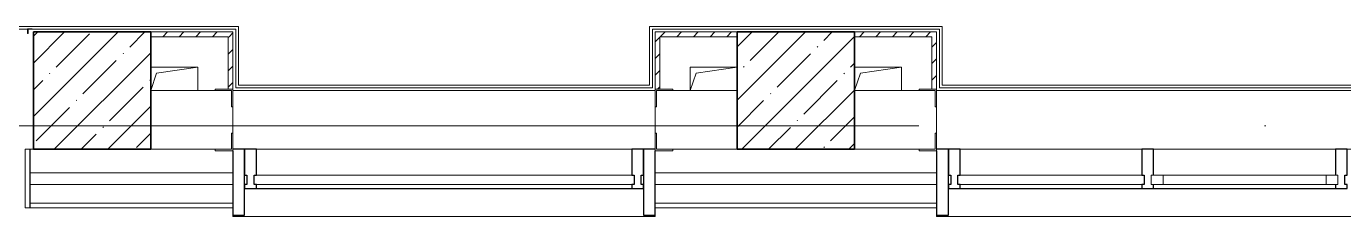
# Model space of a CAD drawing. Header units: millimetres. Extents: x 5993 to 95364, y 94667 to 143522.
# Drawn here: x 44943 to 45400.1, y 113918.9 to 113984.9 of the extents above; entities that cross this region are included whole.
import ezdxf

# ---------------------------------------------------------------- set-up
doc = ezdxf.new("R2010")
doc.units = ezdxf.units.MM
doc.linetypes.add('50_200_ШТРИХ_1Т_ш5_п1_п1_', pattern=[1400, 1000, -200, 0, -200])
doc.linetypes.add('Штрих короткий', pattern=[300, 150, -150])
for name, color, linetype, lineweight in [('0-2', 7, 'Continuous', 9), ('S-GRID-____-OTLN-1', 7, '50_200_ШТРИХ_1Т_ш5_п1_п1_', 9), ('Импосты витража', 7, 'Continuous', 9), ('Импосты витража-1', 7, 'Continuous', 25), ('Каркас_Импост', 7, 'Continuous', 13), ('Каркас_Импост-1', 7, 'Continuous', 9), ('Несущие колонны', 7, 'Continuous', 9), ('Несущие колонны-1', 7, 'Continuous', 35), ('Обобщенные модели', 7, 'Continuous', 9), ('Общие ребра', 7, 'Continuous', 9), ('Окна', 7, 'Continuous', 9), ('Остекление-1', 7, 'Continuous', 9), ('Перемычка-1', 7, 'Штрих короткий', 9), ('Стены', 7, 'Continuous', 9), ('Стены-1', 7, 'Continuous', 13)]:
    doc.layers.add(name, color=color, linetype=linetype, lineweight=lineweight)
doc.layers.add('Штриховка разреза-4', color=7, linetype='Continuous', lineweight=5, true_color=0x0080ff)

# ---------------------------------------------------------------- blocks, each defined once
blk = doc.blocks.new('BSC_Колонна _Прямоугольная - 500х500-V72-АИ2_01_План напольных покрытий и плинтусов 1го этажа _Часть 2_')
at = {"layer": 'Несущие колонны'}
h = blk.add_hatch(dxfattribs=at)
h.set_pattern_fill('FP_82', color=256, style=0, pattern_type=2)
h.set_pattern_definition([(45, (-43950, -150), (-114.04925, 114.04925), []), (45, (-43835.95, -150), (-114.04925, 114.04925), [201.613, -40.323, 3.353, -36.97])])
h.paths.add_polyline_path([(-250, -250), (250, -250), (250, 250), (-250, 250), (-250, 200.1)], flags=0)
at = {"layer": 'Несущие колонны-1'}
for p, q in [((250, 250), (-250, 250)), ((-250, 250), (-250, -250)), ((250, -250), (250, 250)), ((-250, -250), (250, -250))]:
    blk.add_line(p, q, dxfattribs=at)
blk = doc.blocks.new('BSC_Колонна _Прямоугольная - 500х500-V94-АИ2_01_План напольных покрытий и плинтусов 1го этажа _Часть 2_')
at = {"layer": 'Несущие колонны'}
h = blk.add_hatch(dxfattribs=at)
h.set_pattern_fill('FP_113', color=256, style=0, pattern_type=2)
h.set_pattern_definition([(45, (-40950, -150), (-114.04925, 114.04925), []), (45, (-40835.95, -150), (-114.04925, 114.04925), [201.613, -40.323, 3.353, -36.97])])
h.paths.add_polyline_path([(-250, -250), (250, -250), (250, 250), (-250, 250), (-250, 200.1)], flags=0)
at = {"layer": 'Несущие колонны-1'}
for p, q in [((250, 250), (-250, 250)), ((-250, 250), (-250, -250)), ((250, -250), (250, 250)), ((-250, -250), (250, -250))]:
    blk.add_line(p, q, dxfattribs=at)
blk = doc.blocks.new('Проем_Дверь_Прямоугольный - 1800х2700h_оконные проемы-25805030-АИ2_01_План напольных покрытий и плинтусов 1го этажа _Часть 2_')
at = {"layer": 'Перемычка-1'}
for p, q in [((900, 125), (-900, 125)), ((900, -125), (-900, -125))]:
    blk.add_line(p, q, dxfattribs=at)
blk = doc.blocks.new('PNS_Панель прямоугольная1 - Нр_Стекло - 40мм-25293744-АИ2_01_План напольных покрытий и плинтусов 1го этажа _Часть 2_')
at = {"layer": 'Остекление-1'}
for p, q in [((-800, 40), (800, 40)), ((-810, 0), (810, 0)), ((800, 0), (-800, 0))]:
    blk.add_line(p, q, dxfattribs=at)
blk = doc.blocks.new('Прямоугольный импост - Импост структурный с накладкой - 150мм-25651488-АИ2_01_План напольных покрытий и плинтусов 1го этажа _Часть 2_')
at = {"layer": 'Импосты витража'}
for p, q in [((23450, -100), (25050, -100)), ((23450, -267), (25050, -267))]:
    blk.add_line(p, q, dxfattribs=at)
blk = doc.blocks.new('Прямоугольный импост - Импост структурный с накладкой - 150мм-25651501-АИ2_01_План напольных покрытий и плинтусов 1го этажа _Часть 2_')
at = {"layer": 'Импосты витража-1'}
for p, q in [((-25, 0), (-25, 17)), ((-25, 17), (25, 17)), ((-15, 0), (-25, 0)), ((-15, -40), (-15, 0)), ((25, 0), (15, 0)), ((15, 0), (15, -40)), ((25, 17), (25, 0)), ((-25, -150), (-25, -40)), ((-25, -40), (-15, -40)), ((15, -40), (25, -40)), ((25, -40), (25, -150)), ((25, -150), (-25, -150))]:
    blk.add_line(p, q, dxfattribs=at)
blk = doc.blocks.new('Прямоугольный импост - Откос НВФ_50х280 мм-25995271-АИ2_01_План напольных покрытий и плинтусов 1го этажа _Часть 2_')
at = {"layer": 'Импосты витража-1'}
for p, q in [((-50, 130), (0, 130)), ((-50, -150), (-50, 130)), ((0, 130), (0, -144)), ((0, -150), (-50, -150))]:
    blk.add_line(p, q, dxfattribs=at)
blk = doc.blocks.new('Прямоугольный импост - Откос НВФ_50х280 мм-25995273-АИ2_01_План напольных покрытий и плинтусов 1го этажа _Часть 2_')
at = {"layer": 'Импосты витража-1'}
for p, q in [((0, 130), (-50, 130)), ((-50, 130), (-50, -150)), ((0, -144), (0, 130)), ((-50, -150), (0, -150))]:
    blk.add_line(p, q, dxfattribs=at)
blk = doc.blocks.new('PNS_Панель прямоугольная2 - Нр_Стекло - 40мм-26243474-АИ2_01_План напольных покрытий и плинтусов 1го этажа _Часть 2_')
at = {"layer": 'Каркас_Импост'}
for p, q in [((-397.5, 0), (-397.5, 40)), ((-397.5, 40), (-347.5, 40)), ((-347.5, 40), (-347.5, 0)), ((397.5, 40), (347.5, 40)), ((347.5, 40), (347.5, 0)), ((397.5, 0), (397.5, 40)), ((-347.5, 0), (-397.5, 0)), ((347.5, 0), (397.5, 0))]:
    blk.add_line(p, q, dxfattribs=at)
at = {"layer": 'Каркас_Импост-1'}
for p, q in [((-347.5, 40), (347.5, 40)), ((-347.5, 0), (347.5, 0))]:
    blk.add_line(p, q, dxfattribs=at)
blk = doc.blocks.new('Прямоугольный импост - Импост структурный с накладкой - 150мм-25647633-АИ2_01_План напольных покрытий и плинтусов 1го этажа _Часть 2_')
at = {"layer": 'Импосты витража-1'}
for p, q in [((-25, 0), (-25, 17)), ((-25, 17), (25, 17)), ((-15, 0), (-25, 0)), ((-15, -40), (-15, 0)), ((25, 17), (25, 0)), ((-25, -150), (-25, -40)), ((-25, -40), (-15, -40)), ((25, -40), (25, -150)), ((25, -150), (-25, -150))]:
    blk.add_line(p, q, dxfattribs=at)
blk = doc.blocks.new('Прямоугольный импост - Импост структурный с накладкой - 150мм-25647642-АИ2_01_План напольных покрытий и плинтусов 1го этажа _Часть 2_')
at = {"layer": 'Импосты витража'}
for p, q in [((93625, -100), (94400, -100)), ((93625, -267), (94400, -267))]:
    blk.add_line(p, q, dxfattribs=at)
blk = doc.blocks.new('Прямоугольный импост - Импост структурный с накладкой - 150мм-V143-АИ2_01_План напольных покрытий и плинтусов 1го этажа _Часть 2_')
at = {"layer": 'Импосты витража-1'}
for p, q in [((-25, 0), (-25, 17)), ((-25, 17), (25, 17)), ((25, 0), (15, 0)), ((15, 0), (15, -40)), ((25, 17), (25, 0)), ((-25, -150), (-25, -40)), ((15, -40), (25, -40)), ((25, -40), (25, -150)), ((25, -150), (-25, -150))]:
    blk.add_line(p, q, dxfattribs=at)
blk = doc.blocks.new('PNS_Панель прямоугольная1 - Нр_Стекло - 40мм-25259299-АИ2_01_План напольных покрытий и плинтусов 1го этажа _Часть 2_')
at = {"layer": 'Остекление-1'}
for p, q in [((-387.5, 40), (387.5, 40)), ((-397.5, 0), (397.5, 0)), ((387.5, 0), (-387.5, 0))]:
    blk.add_line(p, q, dxfattribs=at)
blk = doc.blocks.new('Прямоугольный импост - Импост структурный с накладкой - 150мм-25647644-АИ2_01_План напольных покрытий и плинтусов 1го этажа _Часть 2_')
at = {"layer": 'Импосты витража-1'}
for p, q in [((-25, 0), (-25, 17)), ((-25, 17), (25, 17)), ((-15, 0), (-25, 0)), ((-15, -40), (-15, 0)), ((25, 0), (15, 0)), ((15, 0), (15, -40)), ((25, 17), (25, 0)), ((-25, -150), (-25, -40)), ((-25, -40), (-15, -40)), ((15, -40), (25, -40)), ((25, -40), (25, -150)), ((25, -150), (-25, -150))]:
    blk.add_line(p, q, dxfattribs=at)
blk = doc.blocks.new('Прямоугольный импост - Откос НВФ_50х280 мм-25993838-АИ2_01_План напольных покрытий и плинтусов 1го этажа _Часть 2_')
at = {"layer": 'Импосты витража-1'}
for p, q in [((0, 130), (-50, 130)), ((-50, 130), (-50, -150)), ((0, -144), (0, 130)), ((-50, -150), (0, -150))]:
    blk.add_line(p, q, dxfattribs=at)
blk = doc.blocks.new('Фахверк_СКБ_Уголок - 250_2700-27497298-АИ2_01_План напольных покрытий и плинтусов 1го этажа _Часть 2_')
at = {"layer": 'Обобщенные модели'}
for p, q in [((200, 181), (125, 181)), ((125, 181), (125, 106)), ((131, 106), (131, 175)), ((131, 175), (200, 175)), ((200, 175), (200, 181)), ((125, 106), (131, 106)), ((131, -6), (125, -6)), ((125, -6), (125, -81)), ((131, -75), (131, -6)), ((125, -81), (200, -81)), ((200, -75), (131, -75)), ((200, -81), (200, -75))]:
    blk.add_line(p, q, dxfattribs=at)
blk = doc.blocks.new('AR_Отверстие прямоугольное _в плите_ - AR_Отверстие прямоугольное _в плите_-V211-АИ2_01_План напольных покрытий и плинтусов 1го этажа _Часть 2_')
at = {"layer": 'Обобщенные модели'}
for p, q in [((100, 50), (-100, 50)), ((-100, -50), (-75, 25)), ((-75, 25), (100, 50)), ((100, -50), (100, 50))]:
    blk.add_line(p, q, dxfattribs=at)
blk = doc.blocks.new('AR_Отверстие прямоугольное _в плите_ - AR_Отверстие прямоугольное _в плите_-30511715-АИ2_01_План напольных покрытий и плинтусов 1го этажа _Часть 2_')
at = {"layer": 'Обобщенные модели'}
for p, q in [((100, 50), (-100, 50)), ((-100, 50), (-100, -50)), ((-100, -50), (-75, 25)), ((-75, 25), (100, 50))]:
    blk.add_line(p, q, dxfattribs=at)
blk = doc.blocks.new('Отлив_СКБ - Отлив витража_120_НВФ-31885687-АИ2_01_План напольных покрытий и плинтусов 1го этажа _Часть 2_')
at = {"layer": 'Окна'}
for p, q in [((1750, -2), (50, -2)), ((0, -120), (0, -113)), ((0, -120), (1800, -120)), ((1800, -113), (1800, -120))]:
    blk.add_line(p, q, dxfattribs=at)
blk = doc.blocks.new('Стены 7 - Стены 4-31196221-АИ2_01_План напольных покрытий и плинтусов 1го этажа _Часть 2_')
at = {"layer": 'Стены-1'}
for p, q in [((-1798.5, 41030.2), (-1798.5, 41010.2)), ((-1548.5, 41030.2), (-1798.5, 41030.2)), ((-1798.5, 41010.2), (-1548.5, 41010.2)), ((-1548.5, 41010.2), (-1548.5, 41030.2))]:
    blk.add_line(p, q, dxfattribs=at)

msp = doc.modelspace()

# ---------------------------------------------------------------- linework, layer by layer
at = {"layer": 'S-GRID-____-OTLN-1', "color": 251, "ltscale": 0.6, "true_color": 0x636466}
msp.add_line((50293.31, 113950.37), (41443.97, 113950.37), dxfattribs=at)
at = {"layer": 'Обобщенные модели'}
for p, q in [((44945.06, 113984.07), (44943.43, 113984.07)), ((44943.43, 113984.07), (44943.43, 113982.44)), ((44943.43, 113982.44), (44943.6, 113982.44)), ((44943.6, 113982.44), (44943.6, 113983.91)), ((44943.6, 113983.91), (44945.06, 113983.91)), ((44945.06, 113983.91), (44945.06, 113984.07))]:
    msp.add_line(p, q, dxfattribs=at)
at = {"layer": 'Общие ребра'}
for p, q in [((44986.16, 113942.23), (45008.55, 113942.23)), ((45008.55, 113942.23), (44986.16, 113942.23)), ((45167.27, 113942.23), (45189.65, 113942.23)), ((45189.65, 113942.23), (45167.27, 113942.23)), ((45230.35, 113942.23), (45252.74, 113942.23)), ((45252.74, 113942.23), (45230.35, 113942.23)), ((45014.65, 113934.09), (44944.25, 113934.09)), ((45258.84, 113934.09), (45161.17, 113934.09)), ((45014.65, 113930.02), (44944.25, 113930.02)), ((45258.84, 113930.02), (45161.17, 113930.02))]:
    msp.add_line(p, q, dxfattribs=at)
at = {"layer": 'Стены'}
for p, q in [((44898.75, 113984.88), (45016.61, 113984.88)), ((44943.43, 113983.91), (44899.72, 113983.91)), ((45015.63, 113983.91), (44945.06, 113983.91)), ((45015.63, 113963.56), (45015.63, 113983.91)), ((45016.61, 113984.88), (45016.61, 113964.54)), ((45159.21, 113964.54), (45159.21, 113984.88)), ((45159.21, 113984.88), (45260.79, 113984.88)), ((45160.19, 113983.91), (45160.19, 113963.56)), ((45259.82, 113983.91), (45160.19, 113983.91)), ((45259.82, 113963.56), (45259.82, 113983.91)), ((45260.79, 113984.88), (45260.79, 113964.54)), ((45160.19, 113963.56), (45015.63, 113963.56)), ((45016.61, 113964.54), (45159.21, 113964.54)), ((45432.86, 113963.56), (45259.82, 113963.56)), ((45260.79, 113964.54), (45431.89, 113964.54)), ((45014.65, 113962.58), (45161.17, 113962.58)), ((45258.84, 113962.58), (45405.35, 113962.58))]:
    msp.add_line(p, q, dxfattribs=at)
at = {"layer": 'Стены-1'}
for p, q in [((45014.65, 113982.93), (44986.16, 113982.93)), ((44986.16, 113981.3), (45013.03, 113981.3)), ((45013.03, 113981.3), (45013.03, 113963.07)), ((45014.65, 113963.07), (45014.65, 113982.93)), ((45161.17, 113982.93), (45161.17, 113963.07)), ((45189.65, 113982.93), (45161.17, 113982.93)), ((45162.79, 113963.07), (45162.79, 113981.3)), ((45162.79, 113981.3), (45189.65, 113981.3)), ((45258.84, 113982.93), (45230.35, 113982.93)), ((45230.35, 113981.3), (45257.21, 113981.3)), ((45257.21, 113981.3), (45257.21, 113963.07)), ((45258.84, 113963.07), (45258.84, 113982.93)), ((45008.55, 113962.58), (44986.16, 113962.58)), ((45189.65, 113962.58), (45167.27, 113962.58)), ((45252.74, 113962.58), (45230.35, 113962.58)), ((45014.65, 113947.85), (45014.65, 113956.97)), ((45161.17, 113956.97), (45161.17, 113947.85)), ((45258.84, 113947.85), (45258.84, 113956.97)), ((44945.47, 113942.23), (44944.25, 113942.23)), ((44944.25, 113942.23), (44944.25, 113923.51)), ((45014.65, 113923.51), (45014.65, 113941.75)), ((45161.17, 113941.75), (45161.17, 113923.51)), ((45258.84, 113923.51), (45258.84, 113941.75)), ((45014.65, 113923.51), (44944.25, 113923.51)), ((44944.25, 113923.51), (44944.25, 113921.88)), ((44944.25, 113923.51), (45014.65, 113923.51)), ((44944.25, 113921.88), (45014.65, 113921.88)), ((45014.65, 113921.88), (45014.65, 113923.51)), ((45258.92, 113923.51), (45161.17, 113923.51)), ((45161.17, 113923.51), (45161.17, 113921.88)), ((45161.17, 113923.51), (45258.84, 113923.51)), ((45161.17, 113921.88), (45258.92, 113921.88)), ((45258.92, 113921.88), (45258.92, 113923.51))]:
    msp.add_line(p, q, dxfattribs=at)
at = {"layer": 'Штриховка разреза-4'}
for p, q in [((44986.16, 113982.93), (44986.17, 113982.93)), ((44990.3, 113981.3), (44991.93, 113982.93)), ((44996.05, 113981.3), (44997.68, 113982.93)), ((45001.81, 113981.3), (45003.44, 113982.93)), ((45007.56, 113981.3), (45009.19, 113982.93)), ((45013.03, 113981.01), (45013.32, 113981.3)), ((45013.32, 113981.3), (45014.65, 113982.64)), ((45162.96, 113981.3), (45164.59, 113982.93)), ((45168.72, 113981.3), (45170.35, 113982.93)), ((45174.47, 113981.3), (45176.1, 113982.93)), ((45180.23, 113981.3), (45181.86, 113982.93)), ((45185.99, 113981.3), (45187.61, 113982.93)), ((45232.03, 113981.3), (45233.66, 113982.93)), ((45237.79, 113981.3), (45239.41, 113982.93)), ((45243.54, 113981.3), (45245.17, 113982.93)), ((45249.3, 113981.3), (45250.92, 113982.93)), ((45255.05, 113981.3), (45256.68, 113982.93)), ((45013.03, 113975.25), (45014.65, 113976.88)), ((45161.17, 113979.51), (45162.79, 113981.13)), ((45257.21, 113977.71), (45258.84, 113979.34)), ((45161.17, 113973.75), (45162.79, 113975.38)), ((45257.21, 113971.95), (45258.84, 113973.58)), ((45013.03, 113969.5), (45014.65, 113971.13)), ((45161.17, 113967.99), (45162.79, 113969.62)), ((45257.21, 113966.2), (45258.84, 113967.82)), ((45013.03, 113963.74), (45014.65, 113965.37)), ((45162, 113963.07), (45162.79, 113963.87))]:
    msp.add_line(p, q, dxfattribs=at)

# ---------------------------------------------------------------- block references
at = {"layer": '0-2', "xscale": 0.08139549610658335, "yscale": 0.08139549610658335, "zscale": 0.08139549610658335}
for name, p in [('BSC_Колонна _Прямоугольная - 500х500-V94-АИ2_01_План напольных покрытий и плинтусов 1го этажа _Часть 2_', (44965.82, 113962.58)), ('BSC_Колонна _Прямоугольная - 500х500-V72-АИ2_01_План напольных покрытий и плинтусов 1го этажа _Часть 2_', (45210, 113962.58)), ('AR_Отверстие прямоугольное _в плите_ - AR_Отверстие прямоугольное _в плите_-V211-АИ2_01_План напольных покрытий и плинтусов 1го этажа _Часть 2_', (44994.3, 113966.65)), ('AR_Отверстие прямоугольное _в плите_ - AR_Отверстие прямоугольное _в плите_-30511715-АИ2_01_План напольных покрытий и плинтусов 1го этажа _Часть 2_', (45181.51, 113966.65)), ('AR_Отверстие прямоугольное _в плите_ - AR_Отверстие прямоугольное _в плите_-V211-АИ2_01_План напольных покрытий и плинтусов 1го этажа _Часть 2_', (45238.49, 113966.65)), ('Фахверк_СКБ_Уголок - 250_2700-27497298-АИ2_01_План напольных покрытий и плинтусов 1го этажа _Часть 2_', (45150.99, 113948.34)), ('Проем_Дверь_Прямоугольный - 1800х2700h_оконные проемы-25805030-АИ2_01_План напольных покрытий и плинтусов 1го этажа _Часть 2_', (45087.91, 113952.41)), ('Проем_Дверь_Прямоугольный - 1800х2700h_оконные проемы-25805030-АИ2_01_План напольных покрытий и плинтусов 1го этажа _Часть 2_', (45332.1, 113952.41)), ('Прямоугольный импост - Импост структурный с накладкой - 150мм-25651488-АИ2_01_План напольных покрытий и плинтусов 1го этажа _Часть 2_', (43114.07, 113950.37)), ('Прямоугольный импост - Импост структурный с накладкой - 150мм-25647642-АИ2_01_План напольных покрытий и плинтусов 1го этажа _Часть 2_', (37646.33, 113950.37)), ('Прямоугольный импост - Импост структурный с накладкой - 150мм-25647642-АИ2_01_План напольных покрытий и плинтусов 1го этажа _Часть 2_', (37713.48, 113950.37)), ('PNS_Панель прямоугольная1 - Нр_Стекло - 40мм-25293744-АИ2_01_План напольных покрытий и плинтусов 1го этажа _Часть 2_', (45087.91, 113930.02)), ('PNS_Панель прямоугольная1 - Нр_Стекло - 40мм-25259299-АИ2_01_План напольных покрытий и плинтусов 1го этажа _Часть 2_', (45298.52, 113930.02)), ('PNS_Панель прямоугольная2 - Нр_Стекло - 40мм-26243474-АИ2_01_План напольных покрытий и плинтусов 1го этажа _Часть 2_', (45365.67, 113930.02)), ('Отлив_СКБ - Отлив витража_120_НВФ-31885687-АИ2_01_План напольных покрытий и плинтусов 1го этажа _Часть 2_', (45014.65, 113928.64)), ('Отлив_СКБ - Отлив витража_120_НВФ-31885687-АИ2_01_План напольных покрытий и плинтусов 1го этажа _Часть 2_', (45258.84, 113928.64))]:
    msp.add_blockref(name, p, dxfattribs=at)
for name, p, rotation in [('Фахверк_СКБ_Уголок - 250_2700-27497298-АИ2_01_План напольных покрытий и плинтусов 1го этажа _Часть 2_', (45024.83, 113956.48), 180), ('Фахверк_СКБ_Уголок - 250_2700-27497298-АИ2_01_План напольных покрытий и плинтусов 1го этажа _Часть 2_', (45269.01, 113956.48), 180), ('Стены 7 - Стены 4-31196221-АИ2_01_План напольных покрытий и плинтусов 1го этажа _Часть 2_', (48282.3, 114068.28), 89.9999999999999), ('Прямоугольный импост - Откос НВФ_50х280 мм-25995273-АИ2_01_План напольных покрытий и плинтусов 1го этажа _Часть 2_', (45014.65, 113930.02), 180), ('Прямоугольный импост - Откос НВФ_50х280 мм-25993838-АИ2_01_План напольных покрытий и плинтусов 1го этажа _Часть 2_', (45258.84, 113930.02), 180)]:
    msp.add_blockref(name, p, dxfattribs=dict(at, rotation=rotation))
at = {"layer": '0-2', "extrusion": (0, 0, -1), "xscale": 0.08139549610658335, "yscale": 0.08139549610658335, "zscale": 0.08139549610658335, "rotation": 180}
for name, p in [('Прямоугольный импост - Импост структурный с накладкой - 150мм-25651501-АИ2_01_План напольных покрытий и плинтусов 1го этажа _Часть 2_', (-45020.76, 113930.02)), ('Прямоугольный импост - Импост структурный с накладкой - 150мм-25651501-АИ2_01_План напольных покрытий и плинтусов 1го этажа _Часть 2_', (-45155.06, 113930.02)), ('Прямоугольный импост - Откос НВФ_50х280 мм-25995271-АИ2_01_План напольных покрытий и плинтусов 1го этажа _Часть 2_', (-45161.17, 113930.02)), ('Прямоугольный импост - Импост структурный с накладкой - 150мм-25647644-АИ2_01_План напольных покрытий и плинтусов 1го этажа _Часть 2_', (-45264.94, 113930.02)), ('Прямоугольный импост - Импост структурный с накладкой - 150мм-25647633-АИ2_01_План напольных покрытий и плинтусов 1го этажа _Часть 2_', (-45332.1, 113930.02)), ('Прямоугольный импост - Импост структурный с накладкой - 150мм-V143-АИ2_01_План напольных покрытий и плинтусов 1го этажа _Часть 2_', (-45399.25, 113930.02))]:
    msp.add_blockref(name, p, dxfattribs=at)

doc.saveas('drawing.dxf')
